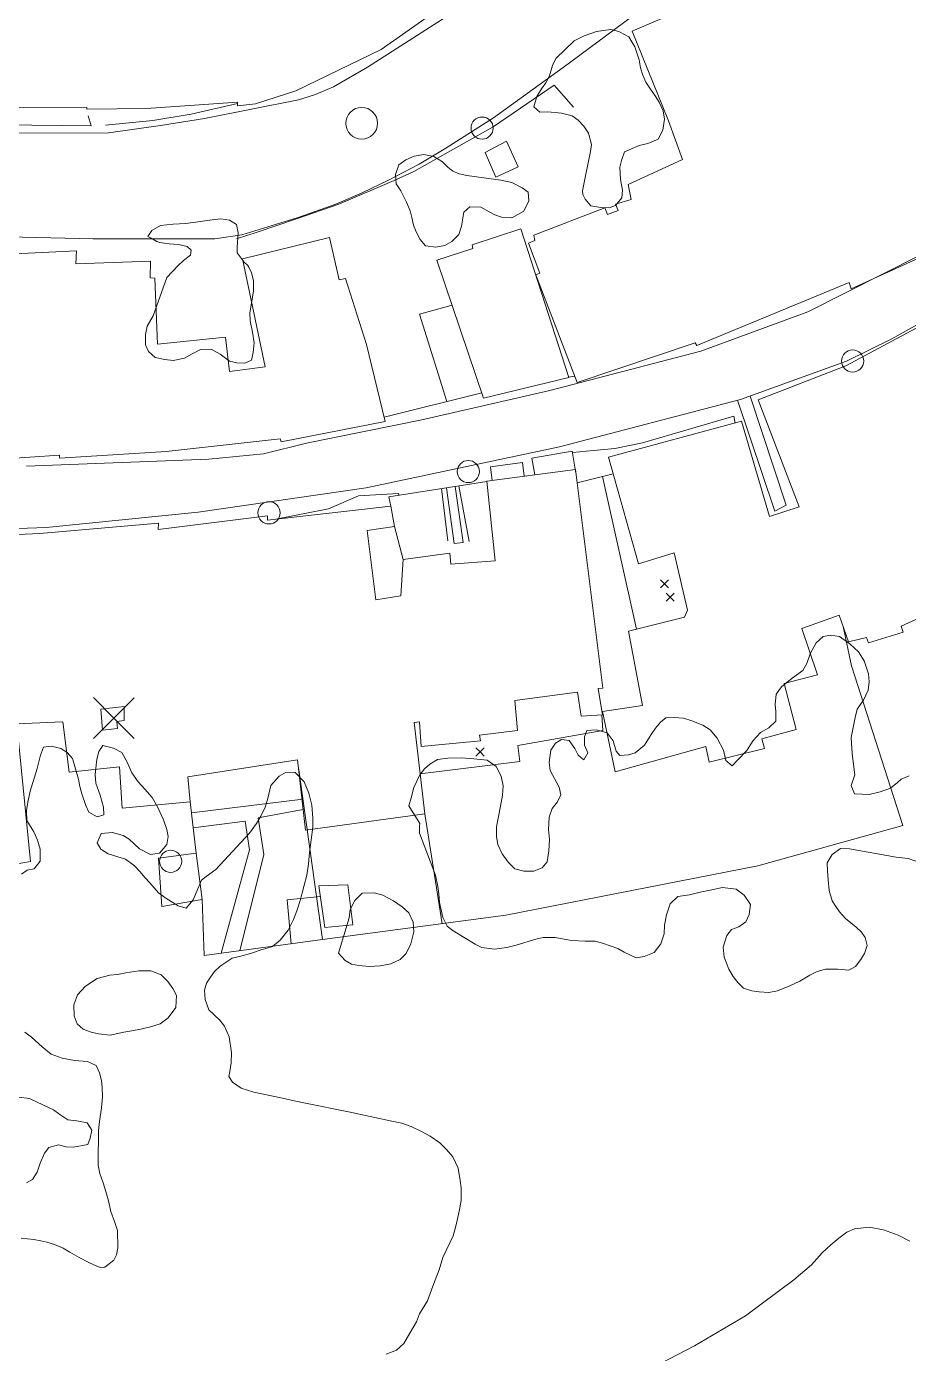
# Model space of a CAD drawing. Header units: metres. Extents: x 4652992 to 4879070, y 2074171 to 2309877.
# Drawn here: x 4654614.6 to 4654675.8, y 2308340.2 to 2308432.3 of the extents above; entities that cross this region are included whole.
import ezdxf

# ---------------------------------------------------------------- set-up
doc = ezdxf.new("R2010")
doc.units = ezdxf.units.M
doc.header["$MEASUREMENT"] = 0
doc.linetypes.add('DGN Style 2', pattern=[66.27138, 39.762828, -26.508552])
for name, color, linetype, lineweight in [('Level 18', 5, 'Continuous', 0), ('Level 30', 5, 'Continuous', 0), ('Level 31', 38, 'Continuous', 0), ('Level 35', 4, 'Continuous', 0), ('Level 37', 3, 'Continuous', 0), ('Level 38', 3, 'Continuous', 0), ('Level 39', 9, 'Continuous', 0), ('Level 40', 1, 'Continuous', 0), ('Level 45', 9, 'Continuous', 0), ('Level 54', 30, 'DGN Style 2', 0), ('Level 61', 4, 'Continuous', 0), ('Level 62', 4, 'Continuous', 0), ('Level 63', 3, 'Continuous', 0)]:
    doc.layers.add(name, color=color, linetype=linetype, lineweight=lineweight)

# ---------------------------------------------------------------- blocks, each defined once
blk = doc.blocks.new('COTA_4')
at = {"layer": 'Level 63', "ltscale": 0.2}
for p, q in [((-1.408652, 1.419322, -6.5e-05), (-0.000195, -0.0002, -6.5e-05)), ((1.419327, 1.408257, -6.5e-05), (-0.000195, -0.0002, -6.5e-05)), ((-0.000195, -0.0002, -6.5e-05), (-1.419717, -1.408657, -6.5e-05)), ((-0.000195, -0.0002, -6.5e-05), (1.408262, -1.419722, -6.5e-05))]:
    blk.add_line(p, q, dxfattribs=at)
blk = doc.blocks.new('POSTE_1')
at = {"layer": 'Level 61'}
blk.add_circle((-4.7e-05, -1.9e-05, -2.4e-05), 0.770001, dxfattribs=at)
blk = doc.blocks.new('AL_1')
at = {"layer": 'Level 45'}
blk.add_circle((2.1e-05, 1.3e-05, 3e-05), 1.100002, dxfattribs=at)
blk = doc.blocks.new('COTA_13')
at = {"layer": 'Level 63', "ltscale": 0.2}
for p, q in [((-1.408317, 1.419367, 4e-05), (0.00014, -0.000155, 4e-05)), ((1.419662, 1.408302, 4e-05), (0.00014, -0.000155, 4e-05)), ((0.00014, -0.000155, 4e-05), (-1.419382, -1.408612, 4e-05)), ((0.00014, -0.000155, 4e-05), (1.408597, -1.419677, 4e-05))]:
    blk.add_line(p, q, dxfattribs=at)
blk = doc.blocks.new('COTA_8')
at = {"layer": 'Level 63', "ltscale": 0.2}
for p, q in [((-4.5e-05, 0.000125, -0.000135), (-1.419567, -1.408332, -0.000135)), ((-1.408502, 1.419647, -0.000135), (-4.5e-05, 0.000125, -0.000135)), ((1.419477, 1.408582, -0.000135), (-4.5e-05, 0.000125, -0.000135)), ((-4.5e-05, 0.000125, -0.000135), (1.408412, -1.419397, -0.000135))]:
    blk.add_line(p, q, dxfattribs=at)
blk = doc.blocks.new('COTA_10')
at = {"layer": 'Level 39'}
for p, q in [((-1.408444, 1.419518, 3.9e-05), (1.3e-05, -4e-06, 3.9e-05)), ((1.419535, 1.408453, 3.9e-05), (1.3e-05, -4e-06, 3.9e-05)), ((1.3e-05, -4e-06, 3.9e-05), (-1.419509, -1.408461, 3.9e-05)), ((1.3e-05, -4e-06, 3.9e-05), (1.40847, -1.419526, 3.9e-05))]:
    blk.add_line(p, q, dxfattribs=at)

msp = doc.modelspace()

# ---------------------------------------------------------------- linework, layer by layer
at = {"layer": 'Level 18', "color": 30}
for points in [[(4654610.684276, 2308424.864262, 1360.493328), (4654620.320727, 2308424.891226, 1360.953328), (4654623.939587, 2308425.403316, 1361.473328), (4654626.979619, 2308425.898949, 1361.803328), (4654633.511497, 2308427.175664, 1362.343328), (4654634.623762, 2308427.530289, 1362.543328), (4654635.942962, 2308428.0824, 1362.683328), (4654638.305105, 2308429.44857, 1363.053328), (4654645.488766, 2308434.056649, 1363.693328), (4654650.872539, 2308437.94255, 1364.353328), (4654657.15504, 2308442.026004, 1365.193328), (4654664.050952, 2308446.492902, 1365.873328), (4654671.664163, 2308451.391196, 1366.553328), (4654680.604705, 2308457.721242, 1367.533328), (4654685.684267, 2308461.251091, 1368.073328), (4654688.378685, 2308462.748909, 1368.423328), (4654691.740101, 2308464.696694, 1368.883328), (4654693.820288, 2308465.772245, 1369.003328), (4654698.3245, 2308467.896522, 1369.433328), (4654704.243612, 2308470.162426, 1369.873328), (4654711.173626, 2308472.360069, 1370.433328), (4654717.8439, 2308474.613328, 1371.103328)], [(4654718.473239, 2308467.701742, 1371.002429), (4654708.570992, 2308464.355878, 1370.069168), (4654701.755443, 2308461.961348, 1369.266014), (4654697.829902, 2308460.205091, 1368.786014), (4654693.507718, 2308458.103262, 1368.326014), (4654689.268521, 2308455.908006, 1367.926014), (4654685.632552, 2308453.439455, 1367.456014), (4654679.083292, 2308448.658465, 1366.873743), (4654670.776053, 2308442.863046, 1365.923743), (4654659.088786, 2308434.793487, 1364.873743), (4654651.880571, 2308429.426959, 1364.153743), (4654647.033249, 2308425.926298, 1363.813743), (4654643.734754, 2308423.838714, 1363.483743), (4654641.878144, 2308422.711004, 1363.313743), (4654639.745114, 2308421.620043, 1363.203743), (4654637.93024, 2308420.732795, 1363.113743), (4654636.101732, 2308419.946741, 1362.973743), (4654633.496748, 2308419.01771, 1362.753743), (4654629.584274, 2308417.825542, 1362.423743), (4654627.700178, 2308417.53519, 1362.313743), (4654619.2672, 2308417.534042, 1361.473743), (4654610.430261, 2308417.751095, 1360.535924)], [(4654614.641931, 2308401.774171, 1366.905876), (4654627.295372, 2308402.259871, 1368.965876), (4654631.070678, 2308402.643352, 1369.305876), (4654634.05371, 2308403.363768, 1370.025876), (4654642.056092, 2308404.979848, 1371.145876), (4654650.946407, 2308407.016385, 1372.285876), (4654661.413075, 2308409.753422, 1373.345876), (4654668.845036, 2308412.482637, 1373.905876), (4654679.292713, 2308417.75545, 1374.745876), (4654698.77872, 2308428.403739, 1376.005876)], [(4654700.469544, 2308424.839926, 1376.105876), (4654686.588906, 2308417.261632, 1375.137464), (4654674.673633, 2308410.602799, 1374.140856), (4654671.520293, 2308409.064674, 1373.940856), (4654664.178256, 2308406.398146, 1373.395489), (4654651.610594, 2308403.127551, 1372.332915), (4654638.214732, 2308400.270857, 1370.382551), (4654626.558936, 2308398.589116, 1368.916647), (4654616.004953, 2308397.527578, 1367.130195), (4654601.086463, 2308396.998761, 1364.617914)]]:
    msp.add_polyline3d(points, dxfattribs=at)
at = {"layer": 'Level 30', "color": 1}
msp.add_line((4654632.238287, 2308403.674387, 1371.099836), (4654632.312911, 2308403.471232, 1374.956206), dxfattribs=at)
for points in [[(4654641.50231, 2308441.208689, 1364.811123), (4654643.924394, 2308439.779979, 1365.141123), (4654646.49233, 2308435.788831, 1365.201123), (4654639.242552, 2308430.666708, 1364.691123), (4654633.32328, 2308427.805639, 1364.241123), (4654630.527699, 2308426.904517, 1364.121123), (4654629.273393, 2308426.764217, 1362.791123), (4654629.281602, 2308427.027699, 1362.731123), (4654622.96464, 2308426.586026, 1362.681123), (4654618.826933, 2308426.533461, 1362.601123), (4654618.81608, 2308426.649463, 1362.591123), (4654611.95355, 2308426.620319, 1362.441123)], [(4654678.552676, 2308417.118346, 1379.270697), (4654671.839104, 2308414.066291, 1379.050697), (4654671.708761, 2308414.518111, 1378.870697), (4654661.137127, 2308410.136746, 1377.660697), (4654661.022182, 2308410.339864, 1377.680697), (4654652.843726, 2308407.572159, 1375.410697), (4654649.970184, 2308415.037174, 1375.750697), (4654650.258444, 2308415.161275, 1375.770697), (4654649.47549, 2308417.240295, 1375.370697), (4654649.910568, 2308417.422153, 1375.370697), (4654649.837325, 2308417.802238, 1375.230697), (4654654.758144, 2308419.684492, 1375.300697), (4654654.951887, 2308419.219078, 1375.410697), (4654655.685978, 2308419.507858, 1375.400697), (4654655.510032, 2308419.954583, 1375.360697), (4654656.591523, 2308420.272984, 1375.200697), (4654656.383665, 2308421.306587, 1374.580697), (4654660.150687, 2308423.034671, 1374.270697), (4654659.186218, 2308425.72521, 1372.300697), (4654656.647899, 2308431.943404, 1371.020697), (4654660.33262, 2308433.510662, 1371.020697)], [(4654652.253463, 2308407.92819, 1374.246939), (4654646.343058, 2308406.486867, 1374.136939), (4654643.105382, 2308416.074059, 1374.026939), (4654645.603329, 2308416.873947, 1374.086939), (4654645.555483, 2308417.115303, 1374.076939), (4654648.928888, 2308418.22733, 1373.966939), (4654652.253463, 2308407.92819, 1374.246939)], [(4654631.199028, 2308408.65485, 1373.771765), (4654629.625804, 2308416.162521, 1372.056939), (4654635.653896, 2308417.644024, 1372.056939), (4654636.331078, 2308414.705701, 1374.816939), (4654636.78118, 2308414.788191, 1374.786939), (4654638.222037, 2308410.211552, 1375.466939), (4654639.532284, 2308404.880688, 1374.756939), (4654632.312911, 2308403.471232, 1374.956206)], [(4654612.341987, 2308416.44224, 1370.966939), (4654618.111267, 2308416.708134, 1370.296939), (4654618.061322, 2308415.809904, 1370.516939), (4654623.233913, 2308415.994831, 1370.236939), (4654623.222249, 2308414.840521, 1372.126939), (4654623.53903, 2308414.817791, 1372.146939), (4654623.724637, 2308410.233468, 1372.196939), (4654628.451042, 2308410.724221, 1370.886939), (4654628.724148, 2308408.337131, 1371.136939), (4654631.199028, 2308408.65485, 1373.771765)], [(4654655.019967, 2308402.389741, 1376.20723), (4654664.251318, 2308404.891353, 1376.22723), (4654666.181578, 2308398.291205, 1376.36723), (4654668.244896, 2308398.965207, 1379.23723), (4654665.406447, 2308406.376899, 1379.01723), (4654671.468058, 2308408.738698, 1378.84723), (4654686.679574, 2308416.869803, 1377.520102)], [(4654632.238287, 2308403.674387, 1371.099836), (4654624.320349, 2308402.79537, 1372.246939), (4654616.932505, 2308402.3251, 1372.216939), (4654616.92186, 2308402.536921, 1372.086939), (4654612.810541, 2308402.256361, 1370.996939)], [(4654608.420351, 2308396.791193, 1370.284778), (4654615.553989, 2308397.118006, 1370.524778), (4654623.787889, 2308397.821812, 1370.644778), (4654623.782216, 2308397.375129, 1370.954778), (4654631.358548, 2308398.331434, 1373.454778), (4654631.350029, 2308398.034657, 1373.594778), (4654639.920341, 2308399.002492, 1374.044778), (4654640.177149, 2308397.588995, 1374.164778), (4654638.273529, 2308397.316499, 1373.924778), (4654638.876075, 2308392.507226, 1374.194778), (4654640.599372, 2308392.773468, 1377.654778), (4654640.769047, 2308395.297676, 1375.194778), (4654644.011874, 2308395.754269, 1375.224778), (4654644.072569, 2308394.979876, 1377.904778), (4654647.153266, 2308395.217309, 1376.594778), (4654646.563846, 2308400.732944, 1375.784778), (4654652.715142, 2308401.553354, 1375.814778), (4654654.620068, 2308386.380648, 1375.244778), (4654654.294946, 2308386.360549, 1375.294778), (4654654.600148, 2308384.541069, 1375.044778), (4654653.114436, 2308384.433071, 1375.104778), (4654652.863449, 2308386.099132, 1375.244778), (4654648.51197, 2308385.521146, 1375.444778), (4654648.712452, 2308383.440379, 1375.274778), (4654646.077166, 2308383.130155, 1375.204778), (4654646.12556, 2308382.724172, 1375.204778), (4654642.012732, 2308382.341528, 1375.014778), (4654641.897235, 2308384.045818, 1374.994778), (4654641.528418, 2308383.997732, 1374.994778), (4654642.264362, 2308377.659502, 1374.404778), (4654633.987062, 2308376.539471, 1374.614778), (4654633.44185, 2308381.403675, 1374.494778), (4654625.832344, 2308380.237977, 1372.964778), (4654625.985569, 2308378.50323, 1372.944778), (4654621.270599, 2308378.062644, 1370.874778), (4654621.094112, 2308380.929566, 1370.854778), (4654617.594937, 2308380.557615, 1371.264778), (4654617.160597, 2308384.05444, 1371.134778), (4654613.96835, 2308383.915495, 1372.314778), (4654614.917664, 2308374.351611, 1369.804778), (4654613.863153, 2308374.173858, 1369.864778)], [(4654677.904651, 2308391.863903, 1378.97723), (4654675.328093, 2308390.67505, 1378.92723), (4654675.462749, 2308390.266979, 1378.94723), (4654673.057223, 2308389.524903, 1378.93723), (4654672.919711, 2308389.888967, 1378.94723), (4654671.656833, 2308389.594001, 1378.85723), (4654671.005796, 2308391.443687, 1379.06723), (4654668.418118, 2308390.524926, 1375.83723), (4654669.50363, 2308387.295769, 1375.56723), (4654667.208417, 2308386.708566, 1375.56723), (4654668.033028, 2308383.505486, 1375.02723), (4654665.653954, 2308382.876734, 1375.27723), (4654665.838353, 2308382.205179, 1375.22723), (4654661.994562, 2308381.242846, 1375.29723), (4654661.777253, 2308382.345321, 1375.31723), (4654655.474433, 2308380.570558, 1374.73723), (4654654.592569, 2308384.767502, 1375.88723), (4654657.367352, 2308385.185168, 1375.99723), (4654656.395472, 2308390.330932, 1375.87723), (4654660.27954, 2308391.306958, 1376.14723), (4654660.495809, 2308391.788674, 1376.15723), (4654659.569759, 2308395.764543, 1376.20723), (4654657.086984, 2308395.009249, 1376.26723), (4654655.019967, 2308402.389741, 1376.20723)], [(4654619.907811, 2308383.479064, 1370.96723), (4654619.800955, 2308384.923168, 1370.90723), (4654621.404523, 2308385.104249, 1370.84723), (4654621.410928, 2308384.130428, 1370.92723), (4654620.911832, 2308384.072473, 1370.92723), (4654620.961317, 2308383.575676, 1370.93723), (4654619.907811, 2308383.479064, 1370.96723)]]:
    msp.add_polyline3d(points, dxfattribs=at)
for points in [[(4654626.417956, 2308374.928081, 1370.88723), (4654626.816815, 2308371.722013, 1370.77723), (4654624.035311, 2308371.248128, 1370.58723), (4654623.80237, 2308374.590501, 1370.81723)], [(4654637.288828, 2308369.956303, 1371.28723), (4654635.347154, 2308369.788545, 1371.43723), (4654634.915213, 2308372.680166, 1371.87723), (4654636.9278, 2308372.735739, 1371.84723)]]:
    msp.add_3dface(points, dxfattribs=at)
at = {"layer": 'Level 31'}
msp.add_3dface([(4654648.747952, 2308422.529541, 1368.346939), (4654647.19616, 2308421.816529, 1367.896939), (4654646.464666, 2308423.537513, 1367.946939), (4654647.931995, 2308424.306219, 1368.306939)], dxfattribs=at)
at = {"layer": 'Level 35'}
for p, q in [((4654652.250048, 2308407.938769, 1305.531203), (4654652.670802, 2308408.021389, 1321.390894)), ((4654639.459601, 2308405.176406, 1372.600065), (4654646.216209, 2308406.862483, 1372.910065)), ((4654652.833604, 2308400.609811, 1375.779331), (4654655.340763, 2308401.244303, 1375.679332)), ((4654654.60746, 2308401.058724, 1375.116014), (4654656.954351, 2308390.471373, 1375.115479)), ((4654643.434167, 2308400.221341, 1373.63133), (4654643.876201, 2308396.601448, 1373.69133)), ((4654645.344159, 2308396.559824, 1373.621331), (4654644.631264, 2308400.409833, 1373.431331)), ((4654640.769047, 2308395.297676, 1374.455478), (4654640.177149, 2308397.588995, 1374.164778)), ((4654626.417957, 2308374.928081, 1370.887229), (4654625.98557, 2308378.50323, 1373.097229))]:
    msp.add_line(p, q, dxfattribs=at)
at = {"layer": 'Level 35', "extrusion": (0.0561904027075877, -0.0800310270584206, 0.9952073519380439), "elevation": 78170.008018, "flags": 128}
msp.add_lwpolyline([(5135904.712017, -781506.794387), (5135904.960056, -781506.180809), (5135911.134537, -781509.223555)], dxfattribs=at)
at = {"layer": 'Level 35'}
for points in [[(4654652.594413, 2308426.666393, 1366.386939), (4654651.243883, 2308428.210828, 1366.386939), (4654647.014873, 2308425.30627, 1365.816939), (4654641.505738, 2308422.207211, 1365.426939), (4654640.141236, 2308421.584703, 1365.416939), (4654636.299488, 2308419.95811, 1365.196939), (4654633.372257, 2308418.929461, 1364.886939), (4654630.632953, 2308417.996644, 1364.506939), (4654629.201493, 2308417.539696, 1364.466939)], [(4654629.278717, 2308426.935082, 1362.256983), (4654626.060933, 2308426.189107, 1362.146983), (4654623.397054, 2308425.739439, 1361.836983), (4654620.125225, 2308425.416176, 1361.536983)], [(4654618.921426, 2308426.066111, 1361.156983), (4654619.123948, 2308425.383189, 1361.281983), (4654612.955029, 2308425.455832, 1360.916983), (4654611.612541, 2308425.636779, 1360.846983)], [(4654663.791162, 2308404.766655, 1373.820066), (4654663.716149, 2308405.236448, 1373.850066), (4654657.365097, 2308403.405642, 1373.340066), (4654655.449734, 2308403.012522, 1373.180066), (4654653.977759, 2308402.8666, 1373.120066), (4654652.510132, 2308402.71811, 1373.14387)], [(4654649.913449, 2308401.179687, 1373.727237), (4654649.704546, 2308402.326529, 1373.747237), (4654652.493599, 2308402.817334, 1373.657237), (4654652.748596, 2308401.286895, 1373.817237)], [(4654646.953878, 2308400.784964, 1373.757237), (4654646.834449, 2308401.741388, 1373.777237), (4654649.051657, 2308402.041711, 1373.727237), (4654649.172753, 2308401.080899, 1373.797237)], [(4654633.500294, 2308380.882263, 1371.54723), (4654635.177612, 2308368.938364, 1371.31723), (4654626.959406, 2308367.833703, 1370.95723), (4654626.816815, 2308371.722013, 1370.77723)]]:
    msp.add_polyline3d(points, dxfattribs=at)
at = {"layer": 'Level 37'}
msp.add_line((4654643.480655, 2308370.041207, 1371.16833), (4654642.264362, 2308377.659503, 1372.08833), dxfattribs=at)
msp.add_polyline3d([(4654635.177612, 2308368.938364, 1370.057237), (4654647.881462, 2308370.62574, 1371.757237), (4654665.37145, 2308374.050473, 1371.877237), (4654675.4429, 2308376.851814, 1371.677237), (4654671.880027, 2308387.93403, 1374.097237), (4654671.284206, 2308390.652686, 1374.497237)], dxfattribs=at)
at = {"layer": 'Level 38'}
msp.add_polyline3d([(4654631.940143, 2308398.101298, 1372.21887), (4654635.582573, 2308398.824364, 1372.32887), (4654637.668516, 2308399.715897, 1372.19887), (4654640.452818, 2308399.890147, 1372.07887), (4654640.474116, 2308399.755259, 1372.05887)], dxfattribs=at)
at = {"layer": 'Level 40', "color": 3}
for points in [[(4654652.632591, 2308431.282103, 1369.740038), (4654653.326208, 2308431.616213, 1370.280038), (4654654.191542, 2308431.913528, 1370.620038), (4654654.660929, 2308431.993977, 1370.820038), (4654655.187554, 2308432.062162, 1371.120038), (4654655.742293, 2308431.928214, 1371.320038), (4654656.421971, 2308431.556301, 1371.340038), (4654656.843062, 2308430.847578, 1371.560038), (4654657.145828, 2308429.953014, 1371.840038), (4654657.229222, 2308429.40716, 1371.920038), (4654657.39753, 2308428.903453, 1371.920038), (4654657.61545, 2308428.419287, 1371.920038), (4654657.922569, 2308427.931093, 1371.920038), (4654658.261649, 2308427.451136, 1371.920038), (4654658.535863, 2308427.015249, 1372.260038), (4654658.801943, 2308426.415166, 1372.480038), (4654658.896306, 2308425.851877, 1372.480038), (4654658.776462, 2308425.078035, 1372.500038), (4654658.468701, 2308424.46514, 1372.460038), (4654657.735495, 2308424.154599, 1372.380038), (4654657.131584, 2308424.012463, 1372.320038), (4654656.115019, 2308423.581613, 1372.300038), (4654655.914109, 2308422.975994, 1372.560038), (4654655.807191, 2308422.516174, 1372.740038), (4654655.845698, 2308421.648061, 1373.180038), (4654655.992508, 2308420.922681, 1373.460038), (4654655.940433, 2308420.375684, 1373.600038), (4654655.50628, 2308419.865297, 1373.540038), (4654655.059776, 2308419.689433, 1373.340038), (4654654.481649, 2308419.722796, 1373.200038), (4654653.784758, 2308419.826861, 1372.820038), (4654653.399408, 2308420.301647, 1371.920038), (4654653.230594, 2308420.609354, 1371.560038), (4654653.215845, 2308420.868964, 1371.100038), (4654653.308454, 2308421.33185, 1370.540038), (4654653.427792, 2308421.909691, 1370.260038), (4654653.552867, 2308422.576815, 1370.140038), (4654653.761472, 2308423.603173, 1370.160038), (4654653.828802, 2308424.086561, 1369.560038), (4654653.638118, 2308424.881683, 1369.220038), (4654653.313348, 2308425.358573, 1369.060038), (4654652.900323, 2308425.778948, 1368.900038), (4654652.485847, 2308426.063865, 1368.600038), (4654651.748423, 2308426.252042, 1368.460038), (4654650.812553, 2308426.362057, 1368.460038), (4654650.249681, 2308426.33181, 1368.300038), (4654649.837601, 2308426.691641, 1367.920038), (4654650.036621, 2308427.418347, 1367.960038), (4654650.370605, 2308427.950196, 1368.120038), (4654650.674519, 2308428.352721, 1368.360038), (4654650.923589, 2308428.842424, 1368.420038), (4654651.136919, 2308429.566064, 1368.420038), (4654651.354029, 2308430.047529, 1368.580038), (4654652.632591, 2308431.282103, 1369.740038)], [(4654647.545781, 2308421.616233, 1370.420038), (4654648.304197, 2308421.453729, 1370.420038), (4654649.030146, 2308421.086987, 1370.720038), (4654649.43794, 2308420.773331, 1370.780038), (4654649.497001, 2308420.187435, 1370.780038), (4654649.13055, 2308419.451348, 1370.820038), (4654648.303353, 2308418.995008, 1370.820038), (4654647.593097, 2308419.041596, 1370.700038), (4654647.137582, 2308419.214624, 1370.500038), (4654646.731678, 2308419.407194, 1370.260038), (4654646.148826, 2308419.743274, 1369.960038), (4654645.385618, 2308419.755952, 1369.900038), (4654644.984877, 2308419.38926, 1369.980038), (4654644.818257, 2308418.414247, 1370.240038), (4654644.62737, 2308417.851736, 1370.560038), (4654644.135979, 2308417.353614, 1370.780038), (4654643.666086, 2308417.077165, 1370.780038), (4654643.040238, 2308416.969899, 1370.780038), (4654642.311386, 2308417.065728, 1370.780038), (4654641.944632, 2308417.491273, 1370.160038), (4654641.661846, 2308418.019509, 1369.820038), (4654641.483514, 2308418.480108, 1369.560038), (4654641.3715, 2308419.032094, 1369.180038), (4654641.250407, 2308419.480428, 1368.820038), (4654641.001978, 2308420.091814, 1368.580038), (4654640.597593, 2308420.872384, 1368.580038), (4654640.287133, 2308421.346209, 1368.300038), (4654640.230468, 2308422.007018, 1368.100038), (4654640.473362, 2308422.663982, 1367.980038), (4654640.945651, 2308423.015344, 1367.860038), (4654641.530022, 2308423.267264, 1367.640038), (4654642.205482, 2308423.39407, 1367.540038), (4654642.895691, 2308423.261266, 1367.680038), (4654643.500479, 2308422.890314, 1367.920038), (4654643.862948, 2308422.510943, 1368.340038), (4654644.220185, 2308422.23829, 1368.660038), (4654644.658049, 2308422.053958, 1368.860038), (4654645.184168, 2308421.926142, 1369.040038), (4654647.545781, 2308421.616233, 1370.420038)], [(4654624.382328, 2308414.865688, 1370.560038), (4654625.13685, 2308415.676927, 1370.420038), (4654625.534304, 2308416.040813, 1370.400038), (4654626.020356, 2308416.400702, 1370.400038), (4654626.06012, 2308416.766314, 1369.860038), (4654625.790201, 2308417.018625, 1369.420038), (4654625.196385, 2308417.160675, 1369.040038), (4654624.533545, 2308417.197779, 1369.040038), (4654623.883891, 2308417.29192, 1368.520038), (4654623.67723, 2308417.366078, 1367.920038), (4654623.241035, 2308417.609079, 1367.600038), (4654623.055184, 2308417.708714, 1366.820038), (4654623.327982, 2308418.114243, 1366.240038), (4654623.945283, 2308418.461008, 1366.100038), (4654624.818286, 2308418.558505, 1366.080038), (4654625.695616, 2308418.610182, 1366.080038), (4654627.529188, 2308418.86126, 1366.140038), (4654628.126506, 2308418.927969, 1366.200038), (4654628.730212, 2308418.828696, 1366.420038), (4654629.199168, 2308418.533789, 1366.760038), (4654629.32218, 2308417.968726, 1367.400038), (4654629.251103, 2308416.95136, 1369.020038), (4654629.25399, 2308416.57662, 1369.500038), (4654629.746644, 2308415.932448, 1369.520038), (4654630.002345, 2308415.683181, 1370.100038), (4654630.05365, 2308415.582411, 1370.600038), (4654630.258872, 2308415.179333, 1371.340038), (4654630.388477, 2308414.642789, 1371.880038), (4654630.386628, 2308413.92487, 1372.080038), (4654630.140007, 2308412.406336, 1372.100038), (4654630.149283, 2308411.865615, 1372.100038), (4654630.322365, 2308411.065363, 1372.100038), (4654630.423332, 2308410.340404, 1372.180038), (4654630.371208, 2308409.663174, 1372.120038), (4654630.249235, 2308409.135577, 1372.140038), (4654629.796148, 2308408.918282, 1372.120038), (4654629.236124, 2308408.948346, 1372.120038), (4654628.724313, 2308409.057881, 1372.080038), (4654628.075068, 2308409.541022, 1372.080038), (4654627.453022, 2308409.883658, 1372.180038), (4654626.702614, 2308409.864678, 1372.520038), (4654626.126933, 2308409.568865, 1372.940038), (4654625.597199, 2308409.278184, 1373.080038), (4654624.810529, 2308409.10235, 1373.080038), (4654624.228664, 2308409.167019, 1373.080038), (4654623.560466, 2308409.310023, 1373.040038), (4654623.103666, 2308409.722048, 1372.880038), (4654622.886493, 2308410.202508, 1372.820038), (4654622.902559, 2308410.917385, 1372.740038), (4654623.005988, 2308411.493846, 1372.680038), (4654623.436612, 2308412.194825, 1372.640038), (4654624.382328, 2308414.865688, 1370.560038)], [(4654641.169223, 2308378.212517, 1375.520038), (4654641.32842, 2308378.770139, 1375.580038), (4654641.509564, 2308379.485767, 1375.600038), (4654641.937038, 2308380.370665, 1375.600038), (4654642.253138, 2308380.776472, 1375.600038), (4654642.626563, 2308381.110883, 1375.600038), (4654643.147392, 2308381.443408, 1375.580038), (4654643.861813, 2308381.527548, 1375.520038), (4654644.784237, 2308381.552496, 1375.500038), (4654645.683731, 2308381.478808, 1375.500038), (4654646.608121, 2308381.385016, 1375.440038), (4654647.218703, 2308380.958877, 1375.380038), (4654647.563301, 2308380.278924, 1375.360038), (4654647.714963, 2308379.595785, 1375.300038), (4654647.672707, 2308378.96883, 1375.280038), (4654647.520716, 2308378.187819, 1374.880038), (4654647.249491, 2308376.766704, 1374.540038), (4654647.236388, 2308376.074366, 1374.440038), (4654647.333019, 2308375.536085, 1374.420038), (4654647.627828, 2308374.89634, 1374.420038), (4654648.051697, 2308374.302996, 1374.420038), (4654648.525684, 2308373.861645, 1374.320038), (4654649.149696, 2308373.684071, 1374.240038), (4654649.830377, 2308373.686672, 1374.160038), (4654650.416064, 2308373.916612, 1374.160038), (4654650.766887, 2308374.344588, 1374.180038), (4654650.87007, 2308375.106438, 1374.200038), (4654650.930998, 2308375.877308, 1374.200038), (4654650.842228, 2308376.576602, 1374.200038), (4654650.891364, 2308377.42394, 1374.200038), (4654651.105919, 2308378.028905, 1374.240038), (4654651.466569, 2308378.499154, 1374.500038), (4654651.711261, 2308378.979365, 1374.580038), (4654651.586459, 2308379.523659, 1374.600038), (4654650.978171, 2308380.659234, 1374.580038), (4654650.888091, 2308381.225697, 1374.580038), (4654651.025013, 2308382.069085, 1374.600038), (4654651.346683, 2308382.562445, 1374.720038), (4654651.749261, 2308382.831472, 1375.020038), (4654652.276969, 2308382.748406, 1375.040038), (4654652.668409, 2308382.206355, 1374.940038), (4654652.914738, 2308381.739649, 1375.100038), (4654653.295696, 2308381.406897, 1375.320038), (4654653.58592, 2308381.892179, 1375.500038), (4654653.355969, 2308382.429339, 1375.500038), (4654653.342867, 2308383.00895, 1375.580038), (4654653.518115, 2308383.444824, 1375.820038), (4654654.149006, 2308383.487634, 1376.200038), (4654654.913871, 2308383.279993, 1376.500038), (4654655.333482, 2308382.731928, 1376.420038), (4654655.552295, 2308382.019665, 1376.460038), (4654655.806486, 2308381.713973, 1376.780038), (4654656.40593, 2308381.748705, 1377.120038), (4654656.866815, 2308381.886965, 1377.360038), (4654657.507206, 2308382.41582, 1377.620038), (4654657.9789, 2308383.172957, 1377.680038), (4654658.273382, 2308383.61296, 1377.680038), (4654658.617653, 2308384.012754, 1377.740038), (4654658.987803, 2308384.333074, 1377.960038), (4654659.580696, 2308384.339624, 1378.040038), (4654660.209294, 2308384.308972, 1378.060038), (4654660.80186, 2308384.123321, 1377.960038), (4654661.55788, 2308383.814038, 1377.860038), (4654662.061348, 2308383.499504, 1377.560038), (4654662.54811, 2308382.922315, 1377.460038), (4654662.989995, 2308382.088484, 1377.400038), (4654663.163277, 2308381.371149, 1377.300038), (4654663.590749, 2308380.984098, 1377.100038), (4654663.997914, 2308381.400047, 1376.960038), (4654664.611444, 2308382.067747, 1376.840038), (4654665.049399, 2308382.743345, 1376.680038), (4654665.552213, 2308383.316358, 1376.600038), (4654666.129383, 2308383.636857, 1376.700038), (4654666.634162, 2308384.09113, 1376.800038), (4654666.626628, 2308384.758293, 1376.760038), (4654666.579787, 2308385.256365, 1376.740038), (4654666.638421, 2308385.953774, 1376.760038), (4654667.012174, 2308386.480386, 1376.780038), (4654667.75673, 2308387.075746, 1376.740038), (4654668.50227, 2308387.611736, 1376.640038), (4654668.775132, 2308388.085934, 1376.620038), (4654669.006066, 2308388.761354, 1376.580038), (4654669.418144, 2308389.516427, 1376.560038), (4654669.905561, 2308389.959615, 1376.560038), (4654670.430321, 2308390.05466, 1376.560038), (4654671.028456, 2308389.956561, 1376.520038), (4654671.752702, 2308389.446998, 1376.460038), (4654672.351164, 2308388.905126, 1376.420038), (4654672.751121, 2308388.272516, 1376.460038), (4654673.046584, 2308387.381199, 1376.440038), (4654673.108494, 2308386.82075, 1376.360038), (4654673.019723, 2308386.248095, 1376.320038), (4654672.711811, 2308385.559527, 1376.140038), (4654672.266322, 2308384.915117, 1376.080038), (4654672.12121, 2308384.354488, 1376.020038), (4654671.853261, 2308382.947465, 1375.900038), (4654671.894206, 2308382.169639, 1375.500038), (4654671.948581, 2308381.640378, 1375.380038), (4654672.113346, 2308380.377628, 1375.240038), (4654671.837863, 2308379.637768, 1374.980038), (4654672.086157, 2308379.052322, 1374.780038), (4654673.094076, 2308378.99986, 1374.700038), (4654673.862872, 2308379.190713, 1374.680038), (4654674.574344, 2308379.452963, 1374.720038), (4654675.062745, 2308379.836781, 1375.040038), (4654675.311367, 2308380.079512, 1375.620038), (4654675.865608, 2308380.301374, 1375.620038)], [(4654614.301854, 2308373.478166, 1370.100038), (4654614.685854, 2308373.74861, 1370.300038), (4654615.171682, 2308373.859577, 1370.360038), (4654615.597606, 2308374.381398, 1370.380038), (4654615.586944, 2308375.2105, 1370.480038), (4654615.409239, 2308375.845477, 1370.500038), (4654615.141691, 2308376.423017, 1370.520038), (4654614.673153, 2308377.19645, 1370.620038), (4654614.647186, 2308377.891004, 1370.640038), (4654614.736356, 2308378.484495, 1370.640038), (4654614.906051, 2308379.229277, 1370.640038), (4654615.37455, 2308380.813857, 1370.560038), (4654615.616784, 2308381.742254, 1370.540038), (4654615.816431, 2308382.281609, 1370.600038), (4654616.368811, 2308382.347789, 1370.800038), (4654617.02435, 2308382.192961, 1370.940038), (4654617.467591, 2308381.914887, 1371.320038), (4654617.833633, 2308381.500126, 1371.280038), (4654618.246944, 2308380.080043, 1371.280038), (4654618.342122, 2308379.5545, 1371.360038), (4654618.487879, 2308379.048815, 1371.360038), (4654618.764083, 2308378.239758, 1371.340038), (4654618.967074, 2308377.78314, 1371.280038), (4654619.538761, 2308377.462417, 1371.320038), (4654620.013274, 2308377.591104, 1371.540038), (4654619.983317, 2308378.13339, 1371.540038), (4654619.757692, 2308378.962307, 1371.540038), (4654619.440891, 2308379.795316, 1371.540038), (4654619.39496, 2308380.402249, 1371.540038), (4654619.525385, 2308381.446311, 1371.520038), (4654619.648497, 2308381.986643, 1371.520038), (4654619.945311, 2308382.413448, 1371.560038), (4654620.682045, 2308382.210717, 1371.600038), (4654621.260386, 2308381.919202, 1371.620038), (4654621.594487, 2308381.296875, 1371.760038), (4654621.950553, 2308380.501444, 1372.000038), (4654622.37583, 2308379.875023, 1372.260038), (4654622.860337, 2308379.373803, 1372.380038), (4654623.357489, 2308378.793333, 1372.380038), (4654623.754816, 2308378.111614, 1372.420038), (4654624.141497, 2308377.248421, 1372.460038), (4654624.37444, 2308376.586375, 1372.480038), (4654624.461631, 2308376.093156, 1372.440038), (4654624.367802, 2308375.546591, 1372.360038), (4654623.877989, 2308374.946497, 1372.240038), (4654623.24242, 2308374.852087, 1372.000038), (4654622.472407, 2308375.245642, 1371.800038), (4654622.119011, 2308375.581153, 1371.660038), (4654621.762287, 2308375.902061, 1371.480038), (4654621.345002, 2308376.159299, 1371.280038), (4654620.611596, 2308376.376634, 1370.920038), (4654619.826284, 2308376.298781, 1370.840038), (4654619.541453, 2308375.655062, 1371.180038), (4654619.791696, 2308375.203699, 1371.300038), (4654620.304816, 2308374.895441, 1371.440038), (4654620.976329, 2308374.675967, 1371.620038), (4654621.511409, 2308374.531464, 1371.820038), (4654622.126357, 2308374.063729, 1372.180038), (4654622.495727, 2308373.663572, 1372.440038), (4654622.873083, 2308373.231091, 1372.580038), (4654623.205183, 2308372.869488, 1372.420038), (4654623.802831, 2308372.191071, 1372.420038), (4654624.313956, 2308371.80668, 1372.600038), (4654625.163168, 2308371.289087, 1372.680038), (4654625.709562, 2308371.126865, 1372.820038), (4654626.210688, 2308371.70924, 1372.920038), (4654626.77902, 2308373.058209, 1372.980038), (4654627.101127, 2308373.326514, 1373.260038), (4654627.779283, 2308373.809965, 1373.320038), (4654630.100573, 2308376.317031, 1373.480038), (4654630.592381, 2308376.993259, 1373.660038), (4654630.905833, 2308377.493082, 1373.760038), (4654631.201978, 2308378.119082, 1374.080038), (4654631.37101, 2308378.7262, 1374.320038), (4654631.591948, 2308379.628505, 1374.600038), (4654632.168277, 2308380.271433, 1374.620038), (4654632.646781, 2308380.552388, 1374.620038), (4654633.285014, 2308380.523737, 1374.640038), (4654633.892644, 2308379.889131, 1374.680038), (4654634.234069, 2308379.096816, 1374.740038), (4654634.427083, 2308378.259528, 1374.800038), (4654634.500971, 2308377.371035, 1374.880038), (4654634.510964, 2308376.741127, 1374.800038), (4654634.279392, 2308374.983629, 1374.660038), (4654634.205533, 2308374.187827, 1374.540038), (4654634.091076, 2308373.415977, 1374.380038), (4654633.878789, 2308372.619013, 1374.240038), (4654633.764326, 2308372.184022, 1373.920038), (4654633.643209, 2308371.719824, 1373.720038), (4654633.386998, 2308370.932208, 1373.680038), (4654633.1594, 2308370.337554, 1373.500038), (4654632.789383, 2308369.58947, 1373.320038), (4654632.246996, 2308368.893383, 1373.300038), (4654631.71725, 2308368.454905, 1373.300038)], [(4654676.33566, 2308374.373733, 1373.620038), (4654675.802711, 2308374.561448, 1373.880038), (4654674.969385, 2308374.665382, 1373.880038), (4654671.731729, 2308375.238181, 1373.880038), (4654671.099855, 2308375.254741, 1373.880038), (4654670.531201, 2308374.843684, 1373.860038), (4654670.189878, 2308374.265779, 1373.840038), (4654670.20298, 2308373.686168, 1373.820038), (4654670.258338, 2308373.097537, 1373.660038), (4654670.31992, 2308372.344886, 1373.220038), (4654670.538733, 2308371.632623, 1372.500038), (4654670.730031, 2308371.310776, 1372.080038), (4654671.042528, 2308370.874316, 1371.740038), (4654671.453623, 2308370.41681, 1371.720038), (4654672.197196, 2308369.799592, 1371.220038), (4654672.574878, 2308369.452748, 1370.840038), (4654672.830052, 2308369.087686, 1370.500038), (4654672.954854, 2308368.543392, 1370.500038), (4654672.781571, 2308367.988777, 1370.580038), (4654672.518536, 2308367.556851, 1370.600038), (4654672.157886, 2308367.086603, 1370.620038), (4654671.681606, 2308366.818518, 1370.640038), (4654670.898069, 2308366.882243, 1370.780038), (4654670.059174, 2308366.898625, 1370.960038), (4654669.48659, 2308366.725049, 1371.000038), (4654668.971329, 2308366.480075, 1371.080038), (4654668.283442, 2308366.064889, 1371.300038), (4654667.583762, 2308365.726172, 1371.580038), (4654666.736677, 2308365.389339, 1371.780038), (4654666.149025, 2308365.278139, 1371.840038), (4654665.464086, 2308365.320818, 1371.860038), (4654664.950463, 2308365.400877, 1371.860038), (4654664.368707, 2308365.569431, 1371.920038), (4654663.986766, 2308365.961553, 1371.960038), (4654663.656908, 2308366.386928, 1371.980038), (4654663.360789, 2308366.893842, 1372.000038), (4654663.034862, 2308367.717711, 1372.020038), (4654662.974263, 2308368.410991, 1372.240038), (4654663.223868, 2308369.230326, 1372.340038), (4654663.543245, 2308369.650225, 1372.640038), (4654664.059488, 2308369.835828, 1373.040038), (4654664.552147, 2308370.174367, 1373.040038), (4654664.771944, 2308370.674683, 1373.160038), (4654664.858749, 2308371.366078, 1373.420038), (4654664.437173, 2308372.032883, 1373.560038), (4654663.868847, 2308372.450002, 1373.580038), (4654662.930372, 2308372.546801, 1373.600038), (4654662.185488, 2308372.395214, 1373.720038), (4654661.380987, 2308372.241562, 1373.900038), (4654660.626277, 2308372.047703, 1373.940038), (4654659.817518, 2308371.939331, 1373.960038), (4654659.285551, 2308371.431701, 1373.920038), (4654659.045773, 2308370.654639, 1373.800038), (4654658.91016, 2308369.944082, 1373.760038), (4654658.871179, 2308369.331218, 1373.580038), (4654658.63697, 2308368.641708, 1373.520038), (4654658.190498, 2308368.056668, 1373.480038), (4654657.486559, 2308367.763229, 1373.460038), (4654656.936904, 2308367.688289, 1373.460038), (4654656.095389, 2308368.074983, 1373.540038), (4654655.652521, 2308368.33221, 1373.600038), (4654654.600709, 2308368.704634, 1373.620038), (4654654.096913, 2308368.826966, 1373.640038), (4654653.391337, 2308368.844469, 1373.640038), (4654652.43976, 2308368.884904, 1373.700038), (4654651.317193, 2308369.080161, 1373.700038), (4654650.478298, 2308369.096542, 1373.700038), (4654649.975158, 2308368.967302, 1373.640038), (4654648.620674, 2308368.546509, 1373.620038), (4654647.963578, 2308368.390973, 1373.600038), (4654647.081117, 2308368.283543, 1373.580038), (4654646.21962, 2308368.393491, 1373.580038), (4654645.756115, 2308368.625543, 1373.540038), (4654644.242436, 2308369.555052, 1373.500038), (4654643.830031, 2308369.879726, 1373.500038), (4654643.51131, 2308370.480205, 1373.660038), (4654643.411403, 2308371.004396, 1373.740038), (4654643.294135, 2308371.517502, 1373.780038), (4654643.256138, 2308372.117217, 1373.800038), (4654643.184402, 2308372.635394, 1373.800038), (4654643.010137, 2308373.412098, 1373.840038), (4654641.912795, 2308376.32335, 1374.000038), (4654641.908209, 2308376.812402, 1374.160038), (4654641.919347, 2308376.987506, 1374.640038), (4654641.169223, 2308378.212517, 1375.520038)], [(4654637.027481, 2308370.444412, 1373.080038), (4654637.102166, 2308371.020074, 1373.060038), (4654637.414336, 2308371.663363, 1373.020038), (4654637.928942, 2308372.159908, 1373.020038), (4654638.763578, 2308372.188805, 1373.020038), (4654639.34861, 2308372.034343, 1373.060038), (4654640.109872, 2308371.62041, 1373.100038), (4654640.695559, 2308371.214375, 1373.120038), (4654641.162011, 2308370.804212, 1373.120038), (4654641.46763, 2308370.14737, 1373.140038), (4654641.503334, 2308369.474193, 1373.140038), (4654641.295984, 2308368.645838, 1373.140038), (4654640.980538, 2308367.988459, 1373.140038), (4654640.556013, 2308367.561426, 1373.140038), (4654639.925777, 2308367.267045, 1373.140038), (4654639.170084, 2308367.132555, 1373.120038), (4654638.402598, 2308367.074533, 1373.100038), (4654637.692764, 2308367.137316, 1373.100038), (4654637.196502, 2308367.228459, 1373.100038), (4654636.739549, 2308367.488693, 1373.100038), (4654636.28194, 2308368.000499, 1373.100038), (4654637.027481, 2308370.444412, 1373.080038)], [(4654631.733695, 2308368.468517, 1373.300038), (4654630.90954, 2308368.23032, 1373.000038), (4654630.173173, 2308367.988174, 1372.840038), (4654629.509525, 2308367.804456, 1372.800038), (4654628.89796, 2308367.653991, 1372.560038), (4654628.072168, 2308367.090761, 1372.560038), (4654627.692191, 2308366.728169, 1372.500038), (4654627.396727, 2308366.347536, 1372.120038), (4654627.136968, 2308365.929702, 1371.920038), (4654626.980063, 2308365.445541, 1371.880038), (4654627.033129, 2308364.783449, 1371.840038), (4654627.294198, 2308364.062166, 1371.820038), (4654628.046287, 2308363.354388, 1371.720038), (4654628.376146, 2308362.929013, 1371.700038), (4654628.707641, 2308362.192696, 1371.680038), (4654628.852097, 2308361.096972, 1371.500038), (4654628.838994, 2308360.404634, 1371.400038), (4654628.743672, 2308359.803798, 1371.240038), (4654628.675866, 2308359.448519, 1370.760038), (4654628.938573, 2308359.052268, 1370.500038), (4654629.535069, 2308358.629136, 1369.960038), (4654630.406065, 2308358.36926, 1369.500038), (4654632.392094, 2308357.945317, 1368.860038), (4654633.209042, 2308357.770928, 1368.680038), (4654633.99782, 2308357.602554, 1368.600038), (4654636.976371, 2308356.996323, 1368.340038), (4654639.990628, 2308356.352891, 1367.920038), (4654640.680808, 2308356.205563, 1367.860038), (4654641.323164, 2308355.979704, 1367.740038)], [(4654621.393531, 2308362.524536, 1370.285306), (4654621.937589, 2308362.61744, 1370.165306), (4654622.672136, 2308362.759266, 1370.165306), (4654623.240305, 2308362.891805, 1370.205306), (4654623.913603, 2308363.091476, 1370.305306), (4654624.462308, 2308363.526696, 1370.465306), (4654624.999187, 2308364.233113, 1370.465306), (4654625.041428, 2308365.059979, 1370.405306), (4654624.781312, 2308365.548335, 1370.305306), (4654624.446768, 2308366.037642, 1370.205306), (4654623.971005, 2308366.497371, 1370.065306), (4654623.260874, 2308366.783202, 1369.725306), (4654622.435578, 2308366.765221, 1369.445306), (4654621.53795, 2308366.628333, 1369.405306), (4654620.944622, 2308366.516087, 1369.405306), (4654620.427969, 2308366.477042, 1369.405306), (4654619.553252, 2308366.245708, 1369.365306), (4654618.743973, 2308365.716814, 1369.205306), (4654618.187478, 2308365.119066, 1369.065306), (4654617.919858, 2308364.414912, 1369.005306), (4654617.954291, 2308363.661248, 1368.985306), (4654618.155254, 2308363.110879, 1368.985306), (4654618.562131, 2308362.740478, 1369.005306), (4654619.122359, 2308362.516479, 1369.065306), (4654619.634517, 2308362.407219, 1369.105306), (4654620.433454, 2308362.311413, 1369.165306), (4654621.393531, 2308362.524536, 1370.285306)], [(4654614.276316, 2308348.234575, 1358.540038), (4654615.160128, 2308348.138347, 1358.960038), (4654615.631982, 2308348.053236, 1359.200038), (4654616.041944, 2308347.965986, 1359.560038), (4654616.588338, 2308347.803763, 1361.180038), (4654617.187975, 2308347.538339, 1361.360038), (4654617.645857, 2308347.257149, 1361.620038), (4654618.298738, 2308346.888524, 1361.860038), (4654619.016839, 2308346.53664, 1362.120038), (4654619.572552, 2308346.280565, 1362.480038), (4654619.840758, 2308346.177548, 1363.080038), (4654620.080345, 2308346.218428, 1363.560038), (4654620.699935, 2308346.714344, 1363.760038), (4654620.874295, 2308347.07534, 1364.220038), (4654620.972784, 2308347.574978, 1364.320038), (4654620.95413, 2308348.773262, 1364.560038), (4654620.743815, 2308349.399868, 1364.840038), (4654620.499558, 2308350.079632, 1365.260038), (4654620.333831, 2308350.834554, 1365.880038), (4654620.141486, 2308351.472647, 1366.400038), (4654619.957127, 2308352.078418, 1366.440038), (4654619.735498, 2308352.722743, 1366.440038), (4654619.621019, 2308353.298329, 1366.440038), (4654619.610357, 2308354.127431, 1366.540038), (4654619.634301, 2308355.041038, 1367.060038), (4654619.645604, 2308355.697037, 1367.220038), (4654619.697504, 2308356.329083, 1367.420038), (4654619.837247, 2308357.279292, 1367.920038), (4654619.901125, 2308358.031283, 1368.040038), (4654619.879817, 2308358.67891, 1368.200038), (4654619.839878, 2308359.177386, 1368.200038), (4654619.697448, 2308359.697673, 1368.260038), (4654619.478484, 2308360.218938, 1368.340038), (4654618.864205, 2308360.487478, 1368.420038), (4654617.973739, 2308360.554499, 1368.540038), (4654617.121205, 2308360.720629, 1368.720038), (4654616.353857, 2308360.991122, 1368.800038), (4654615.719608, 2308361.5089, 1368.720038), (4654614.994847, 2308362.168435, 1368.540038), (4654614.524319, 2308362.528875, 1368.320038)], [(4654614.079161, 2308358.014789, 1360.820038), (4654614.842513, 2308357.928886, 1360.880038), (4654615.380257, 2308357.661323, 1361.200038), (4654616.502997, 2308357.131452, 1361.620038), (4654616.954225, 2308356.821055, 1361.720038), (4654617.49796, 2308356.445034, 1361.680038), (4654618.126212, 2308356.372573, 1361.720038), (4654618.846972, 2308356.234488, 1361.760038), (4654619.175081, 2308355.720618, 1361.700038), (4654619.06661, 2308355.177169, 1361.540038), (4654618.904897, 2308354.736923, 1361.340038), (4654617.895972, 2308354.553544, 1361.080038), (4654617.392839, 2308354.568753, 1360.920038), (4654616.857759, 2308354.713256, 1360.560038), (4654616.187584, 2308354.534341, 1360.320038), (4654615.894097, 2308354.122139, 1360.320038), (4654615.599283, 2308353.434609, 1360.220038), (4654615.382999, 2308352.822236, 1360.000038), (4654615.048252, 2308352.296322, 1359.580038), (4654614.630309, 2308352.079037, 1359.360038)], [(4654641.323164, 2308355.979704, 1367.740038), (4654641.985274, 2308355.655626, 1367.580038), (4654642.640804, 2308355.302408, 1367.540038), (4654643.305827, 2308354.855548, 1367.540038), (4654643.782294, 2308354.387714, 1367.540038), (4654644.216369, 2308353.867815, 1367.540038), (4654644.591227, 2308353.085647, 1367.540038), (4654644.735135, 2308352.23044, 1367.420038), (4654644.805257, 2308351.726874, 1367.300038), (4654644.789842, 2308350.844475, 1367.020038), (4654644.707219, 2308350.342858, 1366.940038), (4654644.555886, 2308349.672613, 1366.940038), (4654644.417711, 2308349.06065, 1366.900038), (4654644.237145, 2308348.396622, 1366.780038), (4654643.531046, 2308346.897618, 1366.580038), (4654643.275189, 2308346.035821, 1366.340038), (4654642.836603, 2308344.907485, 1366.100038), (4654642.453568, 2308343.889495, 1365.980038), (4654641.914876, 2308342.996236, 1365.900038), (4654641.695583, 2308342.432068, 1365.820038), (4654641.241676, 2308341.642937, 1365.740038), (4654640.807507, 2308340.94123, 1365.740038), (4654640.302466, 2308340.468382, 1365.660038), (4654639.59646, 2308340.190984, 1365.620038)], [(4654657.505522, 2308338.970088, 1361.960038), (4654660.974923, 2308340.767004, 1362.040038), (4654664.510121, 2308342.855332, 1362.360038), (4654667.86118, 2308345.349314, 1362.600038), (4654669.108792, 2308346.397189, 1362.920038), (4654669.845534, 2308347.217781, 1363.200038), (4654670.42878, 2308347.765616, 1363.440038), (4654670.992288, 2308348.226028, 1363.600038), (4654671.549215, 2308348.657299, 1363.680038), (4654672.089318, 2308348.878364, 1363.720038), (4654673.097145, 2308348.999941, 1363.720038), (4654674.097641, 2308348.817672, 1363.720038), (4654675.117125, 2308348.44812, 1363.720038), (4654675.912239, 2308348.034671, 1363.680038)]]:
    msp.add_polyline3d(points, dxfattribs=at)
at = {"layer": 'Level 54', "linetype": 'Continuous'}
for points in [[(4654663.970733, 2308406.344141, 1373.377943), (4654666.544738, 2308398.6644, 1374.027943), (4654667.346204, 2308399.06049, 1374.087943), (4654664.843039, 2308406.639586, 1373.444869)], [(4654643.766747, 2308400.273708, 1371.071331), (4654644.300179, 2308396.406706, 1372.871331), (4654644.933392, 2308396.472729, 1372.831331), (4654644.371202, 2308400.368884, 1371.238358)], [(4654629.437824, 2308368.166842, 1370.138331), (4654631.107292, 2308374.847231, 1370.468331), (4654630.711821, 2308377.389364, 1370.278331), (4654633.826797, 2308377.9693, 1370.270697)], [(4654626.205655, 2308376.683477, 1370.218331), (4654629.815384, 2308377.152693, 1370.328331), (4654630.102172, 2308375.17162, 1370.378331), (4654628.134908, 2308367.991709, 1370.148331)]]:
    msp.add_polyline3d(points, dxfattribs=at)
at = {"layer": 'Level 62'}
msp.add_line((4654626.078798, 2308377.732384, 1370.008331), (4654633.810777, 2308378.671366, 1370.038331), dxfattribs=at)
at = {"layer": 'Level 62', "extrusion": (-0.0342574591658145, 0.0585641606162901, 0.9976956778411), "elevation": -22898.265795, "flags": 128}
msp.add_lwpolyline([(-5183293.213129, 356927.747771), (-5183294.634451, 356921.557452), (-5183296.897601, 356922.147006)], dxfattribs=at)
at = {"layer": 'Level 62', "extrusion": (0.0128657021029031, -0.0444698802541832, 0.9989278770059318), "elevation": -41398.944098, "flags": 128}
msp.add_lwpolyline([(5112797.512958, 922910.480356), (5112798.09336, 922913.504533), (5112800.373948, 922913.072508)], dxfattribs=at)
at = {"layer": 'Level 62'}
msp.add_polyline3d([(4654654.548218, 2308384.537294, 1373.450741), (4654654.61985, 2308383.447053, 1373.44162), (4654648.728223, 2308382.393689, 1373.02723), (4654648.86167, 2308381.305946, 1372.95723), (4654641.941918, 2308380.436516, 1372.675435)], dxfattribs=at)

# ---------------------------------------------------------------- block references
at = {"layer": 'Level 39'}
msp.add_blockref('COTA_10', (4654620.69965, 2308384.3069, 1369.50035), dxfattribs=at)
at = {"layer": 'Level 45'}
msp.add_blockref('AL_1', (4654637.89675, 2308425.56035, 1362.97005), dxfattribs=at)
at = {"layer": 'Level 61'}
for p in [(4654646.24685, 2308425.22145, 1363.84005), (4654671.95095, 2308409.06695, 1373.99005), (4654645.28685, 2308401.40345, 1371.42005), (4654631.46755, 2308398.54005, 1369.44885), (4654624.63735, 2308374.37145, 1369.04005)]:
    msp.add_blockref('POSTE_1', p, dxfattribs=at)
at = {"layer": 'Level 63', "ltscale": 0.2, "xscale": 0.2, "yscale": 0.2, "zscale": 0.2}
for name, p in [('COTA_4', (4654658.89485, 2308393.61515, 1374.31725)), ('COTA_8', (4654659.29115, 2308392.6963, 1374.105)), ('COTA_13', (4654646.10275, 2308381.95675, 1372.44545))]:
    msp.add_blockref(name, p, dxfattribs=at)

doc.saveas('drawing.dxf')
